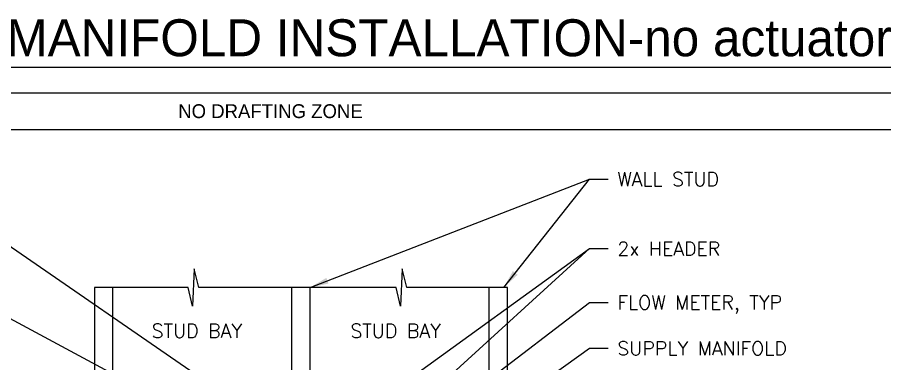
# Paper-space layout 'M&T INST' of a CAD drawing. Header units: inches. Extents: x 0.2 to 34.4, y 0.5 to 23.
# Drawn here: x 13.71 to 21.03, y 15.35 to 18.28 of the extents above; entities that cross this region are included whole.
import ezdxf

# ---------------------------------------------------------------- set-up
doc = ezdxf.new("R2010")
doc.units = ezdxf.units.IN
doc.header["$MEASUREMENT"] = 0
for name, color, linetype in [('D_DT2', 7, 'Continuous'), ('D_DTTXT', 7, 'Continuous'), ('D_FRAMING', 84, 'Continuous'), ('Title Block', 7, 'Continuous')]:
    doc.layers.add(name, color=color, linetype=linetype)
doc.styles.add('BANK', font='bgothl.ttf')
doc.styles.add('SIMPLEX', font='simplex.shx', dxfattribs={"height": 0.09375})
doc.styles.get("Standard").update_dxf_attribs({"font": 'arial.ttf'})
doc.dimstyles.get("Standard").update_dxf_attribs({"dimtxt": 4, "dimasz": 6, "dimexe": 0.18, "dimexo": 0.0625, "dimgap": 0.09, "dimtad": 0, "dimtih": 1, "dimtoh": 1, "dimdec": 4, "dimzin": 0, "dimdsep": 46, "dimlunit": 4, "dimtxsty": 'Standard', "dimcen": 0.09, "dimadec": 0, "dimazin": 0, "dimtfac": 1, "dimtdec": 4, "dimtofl": 0, "dimtmove": 0, "dimatfit": 3, "dimfxl": 1, "dimtolj": 1, "dimtzin": 0, "dimarcsym": 0})

# ---------------------------------------------------------------- blocks, each defined once
blk = doc.blocks.new('SINGLE MANIFOLD')
at = {"layer": 'D_DT2', "ltscale": 12}
for p, q in [((-4.32151, -1.47089), (-4.33298, -1.72516)), ((-4.28903, -1.59752), (-4.32151, -1.47089)), ((-2.91574, -1.47089), (-2.9272, -1.72516)), ((-2.88326, -1.59752), (-2.91574, -1.47089)), ((-4.36163, -1.59752), (-4.99587, -1.59752)), ((-4.33298, -1.72516), (-4.36163, -1.59752)), ((-2.95586, -1.59752), (-4.28903, -1.59752)), ((-2.9272, -1.72516), (-2.95586, -1.59752)), ((-2.2042, -1.59752), (-2.88326, -1.59752))]:
    blk.add_line(p, q, dxfattribs=at)
at = {"layer": 'D_FRAMING', "ltscale": 12}
for p, q in [((-4.99587, -1.59752), (-4.99587, -4.33206)), ((-4.87087, -4.33206), (-4.87087, -1.59752)), ((-3.66254, -1.59752), (-3.66254, -2.20706)), ((-3.53754, -2.20706), (-3.53754, -1.59752)), ((-2.3292, -1.59752), (-2.3292, -4.33206)), ((-2.2042, -4.33206), (-2.2042, -1.59752))]:
    blk.add_line(p, q, dxfattribs=at)
at = {"layer": 'Defpoints'}
blk.add_lwpolyline([(8.36965, -6.38453), (-8.06189, -6.38453), (-8.06189, -0.28087), (8.36965, -0.28087)], close=True, dxfattribs=at)
at = {"layer": 'Title Block', "color": 0}
blk.add_line((-7.98566, -0.10829), (8.84931, -0.10829), dxfattribs=at)
at = {"layer": 'Title Block'}
for p, q in [((-1.64893, -0.86416), (-1.52393, -0.86416)), ((-1.64893, -1.33496), (-1.52393, -1.33496)), ((-1.64893, -1.69917), (-1.52393, -1.69917)), ((-1.64893, -2.00904), (-1.52393, -2.00904))]:
    blk.add_line(p, q, dxfattribs=at)
at = {"layer": 'Title Block', "color": 0}
blk.add_lwpolyline([(-7.81189, -6.13453), (8.11965, -6.13453), (8.11965, -0.53087), (-7.81189, -0.53087)], close=True, dxfattribs=at)
at = {"layer": 'Defpoints', "insert": (-3.80575, -0.40588), "char_height": 0.09375, "attachment_point": 5, "style": 'BANK'}
blk.add_mtext('NO DRAFTING ZONE', dxfattribs=at)
at = {"layer": 'Title Block', "color": 0, "style": 'BANK'}
blk.add_text('SINGLE ZONE MANIFOLD INSTALLATION-no actuators required', height=0.2500312, dxfattribs=at).set_placement((-7.93102, -0.03389))
at = {"layer": 'Title Block', "char_height": 0.09375, "width": 2.25, "attachment_point": 1, "style": 'SIMPLEX'}
for s, insert in [('WALL STUD', (-1.46143, -0.81787)), ('2x HEADER', (-1.46143, -1.28868)), ('FLOW METER, TYP', (-1.46143, -1.65289)), ('STUD BAY', (-4.60861, -1.84387)), ('STUD BAY', (-3.2653, -1.84387)), ('SUPPLY MANIFOLD', (-1.46143, -1.96275))]:
    blk.add_mtext(s, dxfattribs=dict(at, insert=insert))
at = {"layer": 'D_DTTXT'}
for points in [[(-3.53754, -1.59752), (-1.64893, -0.86416)], [(-2.22913, -1.59752), (-1.64893, -0.86416)], [(-2.91548, -2.25026), (-1.64893, -1.33496)], [(-2.78692, -2.37214), (-1.64893, -1.33496)], [(-2.80957, -2.58549), (-1.64893, -1.69917)], [(-2.52741, -2.6333), (-1.64893, -2.00904)]]:
    blk.add_leader(points, dimstyle='Standard', override={"dimasz": 0.125}, dxfattribs=at)
at = {"layer": 'Title Block'}
for points in [[(-3.83421, -2.51445), (-5.84522, -1.12721)], [(-3.83144, -2.7405), (-5.56788, -1.80663)]]:
    blk.add_leader(points, dimstyle='Standard', override={"dimasz": 0.125}, dxfattribs=at)

psp = doc.layouts.new('M&T INST')

# ---------------------------------------------------------------- block references
at = {"layer": 'Title Block', "xscale": 1.25, "yscale": 1.25, "zscale": 1.25}
psp.add_blockref('SINGLE MANIFOLD', (20.6017, 17.9924), dxfattribs=at)

doc.saveas('drawing.dxf')
